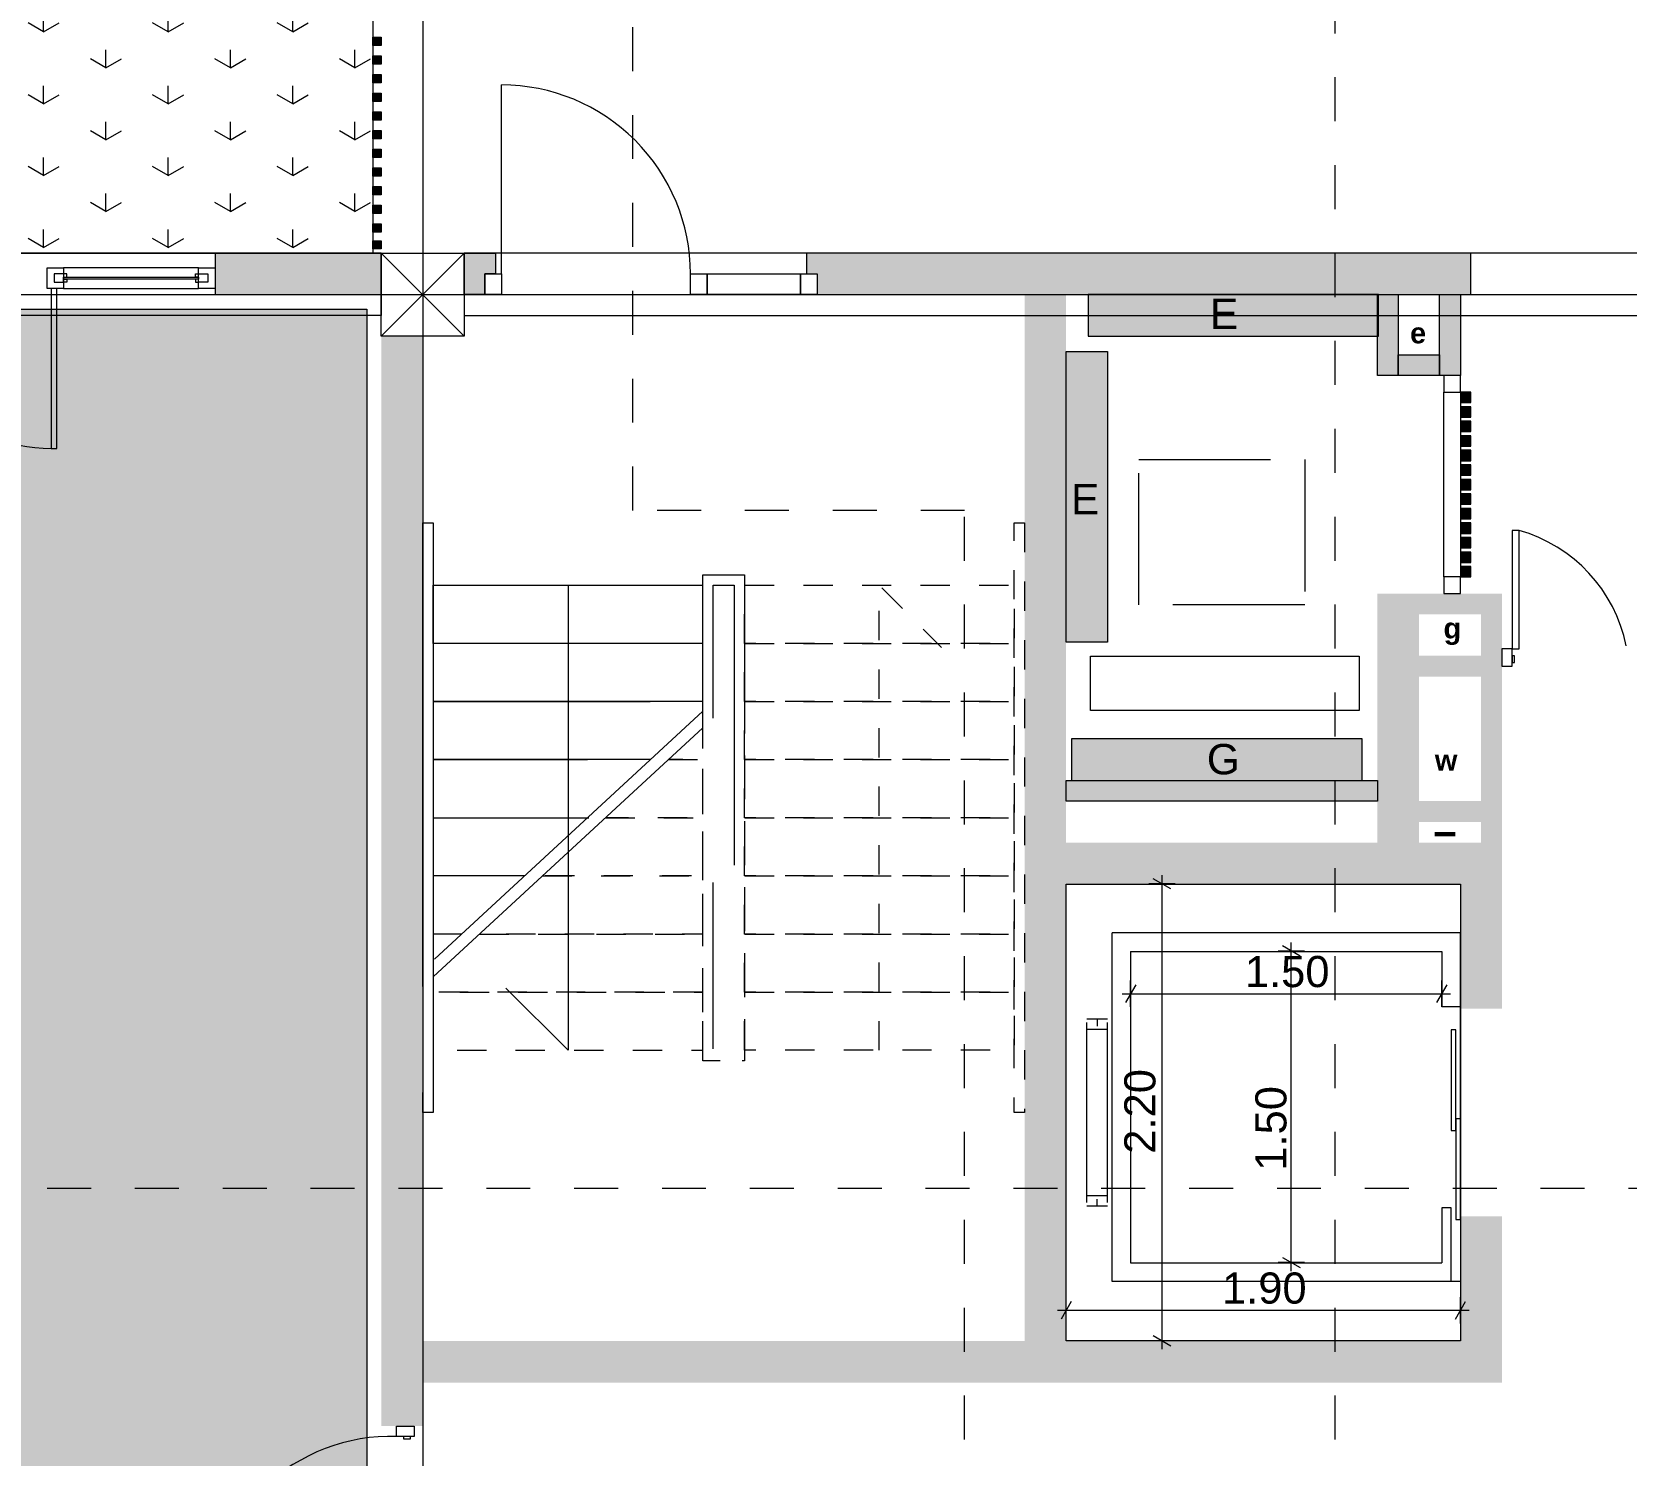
# Model space of a CAD drawing. Header units: millimetres. Extents: x 476244520 to 476657119, y 4620824743 to 4621446928.
# Drawn here: x 476395371 to 476403053, y 4621037549 to 4621044404 of the extents above; entities that cross this region are included whole.
import ezdxf

# ---------------------------------------------------------------- set-up
doc = ezdxf.new("R2010")
doc.units = ezdxf.units.MM
doc.header["$MEASUREMENT"] = 0
for name, pattern in [('AStair_dashed', [1800, 800, -1000]), ('Dashed', [423.333333, 211.666667, -211.666667]), ('Hidden Line', [317.5, 211.666667, -105.833333]), ('Long Dashed', [1058.333302, 634.99999, -423.333311]), ('Small Dashed', [282.222222, 141.111111, -141.111111])]:
    doc.linetypes.add(name, pattern=pattern)
for name, color, linetype, lineweight, true_color in [('0_Pen_No__8_Pen_No__11', 7, 'Continuous', 0, 0x636466), ('gegmebi_Pen_No__7_Pen_No__252', 7, 'Continuous', 0, 0x666666), ('New_2D Drafting - General_Pen_No__250_Pen_No__17', 7, 'Continuous', 0, 0xa68068)]:
    doc.layers.add(name, color=color, linetype=linetype, lineweight=lineweight, true_color=true_color)
for name, color, linetype, lineweight in [('0_Pen_No__8_Pen_No__7', 7, 'Continuous', 0), ('2D Drafting - General_Pen_No__1_Pen_No__7', 7, 'Continuous', 0), ('2D Drafting - General_Pen_No__1_Pen_No__7_Pen_No__7', 7, 'Continuous', 0), ('2D Drafting - General_Pen_No__250_Pen_No__7_Pen_No__154', 154, 'Continuous', 0), ('2D Drafting - General_Pen_No__250_Pen_No__7_Pen_No__250', 7, 'Continuous', 0), ('2D Drafting - General_Pen_No__250_Pen_No__7_Pen_No__7', 7, 'Continuous', 0), ('2D Drafting - General_Pen_No__7_Pen_No__7', 7, 'Continuous', 0), ('2D Drafting - General_Pen_No__7_Pen_No__7_Pen_No__7', 7, 'Continuous', 0), ('a-iataki_Pen_No__1_Pen_No__1', 1, 'Continuous', 0), ('Doors_Pen_No__7_Pen_No__7', 7, 'Continuous', 0), ('Doors_Pen_No__7_Pen_No__7_Pen_No__7', 7, 'Continuous', 0), ('G-Anno-Nplt_Pen_No__151', 151, 'Continuous', 0), ('G-Anno-Nplt_Pen_No__4', 7, 'Continuous', 0), ('G-Anno-Nplt_Pen_No__7', 7, 'Continuous', 0), ('gegmebi_Pen_No__7_Pen_No__7', 7, 'Continuous', 0), ('kar-panjara_Pen_No__7_Pen_No__7_Pen_No__7', 7, 'Continuous', 0), ('New_._Pen_No__1', 1, 'Continuous', 0), ('New_0_Pen_No__250_Pen_No__255', 255, 'Continuous', 0), ('New_0_Pen_No__250_Pen_No__7', 7, 'Continuous', 0), ('New_2D Drafting - General_Pen_No__250_Pen_No__7_Pen_No__112', 112, 'Continuous', 0), ('New_2D Drafting - General_Pen_No__250_Pen_No__7_Pen_No__154', 154, 'Continuous', 0), ('New_2D Drafting - General_Pen_No__250_Pen_No__7_Pen_No__250', 7, 'Continuous', 0), ('New_2D Drafting - General_Pen_No__250_Pen_No__7_Pen_No__4', 7, 'Continuous', 0), ('New_2D Drafting - General_Pen_No__250_Pen_No__7_Pen_No__7', 7, 'Continuous', 0), ('New_2D Drafting - General_Pen_No__30_Pen_No__9_Pen_No__9_Pen_No__250', 7, 'Continuous', 0), ('New_2D Drafting - General_Pen_No__30_Pen_No__9_Pen_No__9_Pen_No__4', 7, 'Continuous', 0), ('New_2D Drafting - General_Pen_No__30_Pen_No__9_Pen_No__9_Pen_No__7', 7, 'Continuous', 0), ('New_R03_Nakveti_Pen_No__250', 7, 'Continuous', 0), ('New_R03_Nakveti_Pen_No__4', 7, 'Continuous', 0), ('New_reg_nak_Pen_No__7', 7, 'Continuous', 0), ('New_shenobebi_Pen_No__1', 1, 'Continuous', 0), ('New_shenobebi_Pen_No__7', 7, 'Continuous', 0), ('New_Structural - Bearing_Pen_No__250', 7, 'Continuous', 0), ('New_Structural - Bearing_Pen_No__4', 7, 'Continuous', 0), ('New_Structural - Bearing_Pen_No__7', 7, 'Continuous', 0), ('zoma_Pen_No__142', 142, 'Continuous', 0), ('zoma_Pen_No__5_Pen_No__5', 5, 'Continuous', 0)]:
    doc.layers.add(name, color=color, linetype=linetype, lineweight=lineweight)
doc.layers.add('zoma', color=7, linetype='Continuous')
doc.styles.add('GENERATED_STYLE_2', font='arial.ttf')
doc.styles.add('GENERATED_STYLE_5', font='arialbd.ttf')
doc.dimstyles.new('GENERATED_STYLE__10', dxfattribs={"dimtxt": 150, "dimasz": 64.421331, "dimexe": 0.18, "dimexo": 3, "dimgap": 0.09, "dimtad": 1, "dimlfac": 0.001, "dimzin": 0, "dimdsep": 46, "dimtxsty": 'GENERATED_STYLE_2', "dimblk": 'ARROWHEAD_2', "dimblk1": 'ARROWHEAD_2', "dimblk2": 'ARROWHEAD_2', "dimcen": 0.09, "dimclrd": 142, "dimclre": 142, "dimclrt": 142, "dimadec": 0, "dimazin": 0, "dimtfac": 1, "dimtdec": 4, "dimtmove": 2, "dimatfit": 3, "dimfxl": 1, "dimtolj": 1, "dimtzin": 0, "dimarcsym": 0})
doc.dimstyles.new('GENERATED_STYLE__11', dxfattribs={"dimtxt": 150, "dimasz": 64.421331, "dimexe": 0.18, "dimexo": 3, "dimgap": 0.09, "dimtad": 1, "dimlfac": 0.001, "dimzin": 0, "dimdsep": 46, "dimtxsty": 'GENERATED_STYLE_2', "dimblk": 'ARROWHEAD_2', "dimblk1": 'ARROWHEAD_2', "dimblk2": 'ARROWHEAD_2', "dimcen": 0.09, "dimclrd": 142, "dimclre": 142, "dimclrt": 142, "dimadec": 0, "dimazin": 0, "dimtfac": 1, "dimtdec": 4, "dimtmove": 0, "dimatfit": 3, "dimfxl": 1, "dimtolj": 1, "dimtzin": 0, "dimarcsym": 0})
doc.dimstyles.new('GENERATED_STYLE__9', dxfattribs={"dimtxt": 150, "dimasz": 64.421331, "dimexe": 0.18, "dimexo": 3, "dimgap": 0.09, "dimtad": 1, "dimtih": 1, "dimtoh": 1, "dimlfac": 0.001, "dimzin": 0, "dimdsep": 46, "dimtxsty": 'GENERATED_STYLE_2', "dimblk": 'ARROWHEAD_2', "dimblk1": 'ARROWHEAD_2', "dimblk2": 'ARROWHEAD_2', "dimcen": 0.09, "dimclrd": 142, "dimclre": 142, "dimclrt": 142, "dimadec": 0, "dimazin": 0, "dimtfac": 1, "dimtdec": 4, "dimtmove": 0, "dimatfit": 3, "dimfxl": 1, "dimtolj": 1, "dimtzin": 0, "dimarcsym": 0})

# ---------------------------------------------------------------- blocks, each defined once
blk = doc.blocks.new('*D389', base_point=(476844527.1, 4621385791))
at = {"layer": 'zoma_Pen_No__142', "color": 142, "linetype": 'Continuous', "lineweight": 0, "transparency": 16777216}
for p, q in [((476400355, 4621038182.6), (476400355, 4621038309.8)), ((476402255, 4621038182.6), (476402255, 4621038309.8)), ((476400313.5, 4621038246.2), (476400355, 4621038246.2)), ((476400379.5, 4621038288.6), (476400330.5, 4621038203.8)), ((476400355, 4621038246.2), (476402255, 4621038246.2)), ((476402230.5, 4621038203.8), (476402279.5, 4621038288.6)), ((476402255, 4621038246.2), (476402296.4, 4621038246.2))]:
    blk.add_line(p, q, dxfattribs=at)
at = {"layer": 'zoma_Pen_No__142', "color": 142, "lineweight": 0, "transparency": 16777216, "insert": (476401105.5, 4621038276.2), "char_height": 150, "attachment_point": 7, "style": 'GENERATED_STYLE_2'}
blk.add_mtext('\\A1;{\\pql;\\fArial CYR|b0|i0|c204|p34;1.90}', dxfattribs=at)
blk = doc.blocks.new('ARROWHEAD_2')
at = {"color": 0, "linetype": 'Continuous', "lineweight": 0}
for p, q in [((0, 0), (-1, 0)), ((-0.38, -0.66), (0.38, 0.66))]:
    blk.add_line(p, q, dxfattribs=at)
blk = doc.blocks.new('*D390', base_point=(476844527.1, 4621385791))
at = {"layer": 'zoma_Pen_No__142', "color": 142, "linetype": 'Continuous', "lineweight": 0, "transparency": 16777216}
for p, q in [((476401481.5, 4621039952), (476401396.8, 4621040000.9)), ((476401439.2, 4621039976.4), (476401439.2, 4621040017.9)), ((476401502.7, 4621039976.4), (476401375.6, 4621039976.4)), ((476401439.2, 4621038476.4), (476401439.2, 4621039976.4)), ((476401502.7, 4621038476.4), (476401375.6, 4621038476.4)), ((476401396.8, 4621038500.9), (476401481.5, 4621038452)), ((476401439.2, 4621038435), (476401439.2, 4621038476.4))]:
    blk.add_line(p, q, dxfattribs=at)
at = {"layer": 'zoma_Pen_No__142', "color": 142, "lineweight": 0, "transparency": 16777216, "insert": (476401418.2, 4621038918.4), "char_height": 150, "attachment_point": 7, "rotation": 90, "style": 'GENERATED_STYLE_2'}
blk.add_mtext('\\A1;{\\pql;\\fArial CYR|b0|i0|c204|p34;1.50}', dxfattribs=at)
blk = doc.blocks.new('*D391', base_point=(476844527.1, 4621385791))
at = {"layer": 'zoma_Pen_No__142', "color": 142, "linetype": 'Continuous', "lineweight": 0, "transparency": 16777216}
for p, q in [((476400665.3, 4621039707.1), (476400665.3, 4621039834.3)), ((476402165.3, 4621039707.1), (476402165.3, 4621039834.3)), ((476400623.9, 4621039770.7), (476400665.3, 4621039770.7)), ((476400689.8, 4621039813.1), (476400640.8, 4621039728.3)), ((476400665.3, 4621039770.7), (476402165.3, 4621039770.7)), ((476402140.8, 4621039728.3), (476402189.8, 4621039813.1)), ((476402165.3, 4621039770.7), (476402206.8, 4621039770.7))]:
    blk.add_line(p, q, dxfattribs=at)
at = {"layer": 'zoma_Pen_No__142', "color": 142, "lineweight": 0, "transparency": 16777216, "insert": (476401215.8, 4621039800.7), "char_height": 150, "attachment_point": 7, "style": 'GENERATED_STYLE_2'}
blk.add_mtext('\\A1;{\\pql;\\fArial CYR|b0|i0|c204|p34;1.50}', dxfattribs=at)
blk = doc.blocks.new('*D392', base_point=(476844527.1, 4621385791))
at = {"layer": 'zoma_Pen_No__142', "color": 142, "linetype": 'Continuous', "lineweight": 0, "transparency": 16777216}
for p, q in [((476400880.5, 4621040299.8), (476400753.4, 4621040299.8)), ((476400859.3, 4621040275.4), (476400774.6, 4621040324.3)), ((476400816.9, 4621040299.8), (476400816.9, 4621040341.3)), ((476400816.9, 4621038099.8), (476400816.9, 4621040299.8)), ((476400880.5, 4621038099.8), (476400753.4, 4621038099.8)), ((476400774.6, 4621038124.3), (476400859.3, 4621038075.4)), ((476400816.9, 4621038058.4), (476400816.9, 4621038099.8))]:
    blk.add_line(p, q, dxfattribs=at)
at = {"layer": 'zoma_Pen_No__142', "color": 142, "lineweight": 0, "transparency": 16777216, "insert": (476400786.9, 4621039000.3), "char_height": 150, "attachment_point": 7, "rotation": 90, "style": 'GENERATED_STYLE_2'}
blk.add_mtext('\\A1;{\\pql;\\fArial CYR|b0|i0|c204|p34;2.20}', dxfattribs=at)

msp = doc.modelspace()

# ---------------------------------------------------------------- hatches: boundary and pattern name
at = {"layer": '0_Pen_No__8_Pen_No__11', "linetype": 'Continuous', "lineweight": 0, "true_color": 0x636466}
for points in [[(476400460.105, 4621043138.428), (476400460.106, 4621042938.428), (476401860.06, 4621042938.437), (476401860.059, 4621043138.437)], [(476400354.215, 4621042863.673), (476400554.215, 4621042863.671), (476400554.206, 4621041463.717), (476400354.206, 4621041463.719)], [(476400380.388, 4621040998.477), (476400380.388, 4621040798.477), (476401780.341, 4621040798.477), (476401780.341, 4621040998.477)]]:
    msp.add_hatch(color=251, dxfattribs=at).paths.add_polyline_path(points)
at = {"layer": '2D Drafting - General_Pen_No__250_Pen_No__7_Pen_No__154', "linetype": 'Continuous', "lineweight": 0}
for points in [[(476397454.207, 4621043338.242), (476397604.041, 4621043338.242), (476397604.041, 4621043238.243), (476397554.043, 4621043238.243), (476397554.043, 4621043138.242), (476397454.207, 4621043138.242)], [(476399104.201, 4621043238.289), (476399154.044, 4621043238.289), (476399154.044, 4621043138.242), (476402304.475, 4621043138.242), (476402304.475, 4621043338.242), (476399104.201, 4621043338.242)]]:
    msp.add_hatch(color=154, dxfattribs=at).paths.add_polyline_path(points)
at = {"layer": '2D Drafting - General_Pen_No__250_Pen_No__7_Pen_No__7', "linetype": 'Continuous', "lineweight": 0}
for points in [[(476396253.9, 4621043138.242), (476397054.207, 4621043138.242), (476397054.207, 4621043338.242), (476396253.9, 4621043338.242)], [(476400354.207, 4621043138.242), (476400354.207, 4621040498.209), (476400154.207, 4621040498.209), (476400154.207, 4621043138.242)], [(476401954.206, 4621043138.423), (476401954.206, 4621042748.466), (476401854.206, 4621042748.466), (476401854.206, 4621043138.423)], [(476397054.207, 4621042938.242), (476397254.207, 4621042938.242), (476397254.207, 4621037688.242), (476397054.207, 4621037688.242)], [(476401854.207, 4621041698.477), (476402054.207, 4621041698.477), (476402054.207, 4621040498.477), (476401854.207, 4621040498.477)]]:
    msp.add_hatch(color=7, dxfattribs=at).paths.add_polyline_path(points)
at = {"layer": 'G-Anno-Nplt_Pen_No__151', "linetype": 'Continuous', "lineweight": 0, "true_color": 0x1f2f3f}
h = msp.add_hatch(color=169, dxfattribs=at)
h.paths.add_polyline_path([(476390354.207, 4621032098.054), (476390424.207, 4621032098.054), (476390754.207, 4621032098.054), (476390754.207, 4621032638.242), (476390554.207, 4621032638.242), (476390554.207, 4621033008.242), (476390424.207, 4621033008.242), (476390424.207, 4621035032.55), (476390424.207, 4621035968.242), (476390624.207, 4621035968.242), (476390624.207, 4621036268.242), (476390824.207, 4621036268.242), (476390824.207, 4621036948.43), (476390424.207, 4621036948.43), (476390424.207, 4621042868.242), (476390624.207, 4621042868.242), (476390624.207, 4621043068.242), (476396984.207, 4621043068.242), (476396984.207, 4621036208.242), (476396684.207, 4621036208.242), (476396684.207, 4621035647.223), (476397164.207, 4621035647.223), (476397164.207, 4621035968.242), (476397164.207, 4621036038.242), (476397354.474, 4621036038.242), (476397354.474, 4621035968.242), (476397354.474, 4621035741.499), (476398044.395, 4621035741.499), (476398044.395, 4621036138.242), (476401254.207, 4621036138.242), (476401254.207, 4621032640.081), (476401184.207, 4621032640.081), (476401184.207, 4621026108.242), (476401184.207, 4621025908.3), (476397524.207, 4621025908.3), (476397524.207, 4621026108.242), (476397324.207, 4621026108.242), (476397324.207, 4621027508.238), (476390424.207, 4621027508.238), (476390424.207, 4621031109.89), (476390354.207, 4621031109.89)])
h.paths.add_polyline_path([(476397054.207, 4621032938.242), (476397054.207, 4621032538.242), (476397454.207, 4621032538.242), (476397454.207, 4621032938.242)], flags=0)
at = {"layer": 'G-Anno-Nplt_Pen_No__7', "linetype": 'Continuous', "lineweight": 0}
msp.add_hatch(color=7, dxfattribs=at).paths.add_polyline_path([(476400154.207, 4621037898.242), (476397254.207, 4621037898.242), (476397254.207, 4621038098.242), (476400154.207, 4621038098.242)])
at = {"layer": 'New_0_Pen_No__250_Pen_No__255', "linetype": 'Continuous', "lineweight": 0}
for points in [[(476397013.911, 4621044378.537), (476397054.207, 4621044378.537), (476397054.207, 4621044338.884), (476397013.911, 4621044338.884)], [(476397013.911, 4621044288.537), (476397054.207, 4621044288.537), (476397054.207, 4621044248.884), (476397013.911, 4621044248.884)], [(476397013.911, 4621044198.537), (476397054.207, 4621044198.537), (476397054.207, 4621044158.884), (476397013.911, 4621044158.884)], [(476397013.911, 4621044108.537), (476397054.207, 4621044108.537), (476397054.207, 4621044068.884), (476397013.911, 4621044068.884)], [(476397013.911, 4621044018.537), (476397054.207, 4621044018.537), (476397054.207, 4621043978.884), (476397013.911, 4621043978.884)], [(476397013.911, 4621043928.537), (476397054.207, 4621043928.537), (476397054.207, 4621043888.884), (476397013.911, 4621043888.884)], [(476397013.911, 4621043838.537), (476397054.207, 4621043838.537), (476397054.207, 4621043798.884), (476397013.911, 4621043798.884)], [(476397013.911, 4621043748.537), (476397054.207, 4621043748.537), (476397054.207, 4621043708.884), (476397013.911, 4621043708.884)], [(476397013.911, 4621043658.537), (476397054.207, 4621043658.537), (476397054.207, 4621043618.884), (476397013.911, 4621043618.884)], [(476397013.911, 4621043568.537), (476397054.207, 4621043568.537), (476397054.207, 4621043528.884), (476397013.911, 4621043528.884)], [(476397013.911, 4621043478.537), (476397054.207, 4621043478.537), (476397054.207, 4621043438.884), (476397013.911, 4621043438.884)], [(476397013.911, 4621043397.894), (476397054.207, 4621043397.894), (476397054.207, 4621043358.241), (476397013.911, 4621043358.241)]]:
    msp.add_hatch(color=255, dxfattribs=at).paths.add_polyline_path(points)
at = {"layer": 'New_2D Drafting - General_Pen_No__250_Pen_No__17', "linetype": 'Continuous', "lineweight": 0, "true_color": 0xa68068}
for points in [[(476402254.207, 4621042618.477), (476402254.207, 4621042668.477), (476402304.207, 4621042668.477), (476402304.207, 4621042618.477)], [(476402254.207, 4621042548.477), (476402254.207, 4621042598.477), (476402304.207, 4621042598.477), (476402304.207, 4621042548.477)], [(476402254.207, 4621042478.477), (476402254.207, 4621042528.477), (476402304.207, 4621042528.477), (476402304.207, 4621042478.477)], [(476402254.207, 4621042408.477), (476402254.207, 4621042458.477), (476402304.207, 4621042458.477), (476402304.207, 4621042408.477)], [(476402254.207, 4621042338.477), (476402254.207, 4621042388.477), (476402304.207, 4621042388.477), (476402304.207, 4621042338.477)], [(476402304.207, 4621042318.477), (476402304.207, 4621042268.477), (476402254.207, 4621042268.477), (476402254.207, 4621042318.477)], [(476402254.207, 4621042198.477), (476402254.207, 4621042248.477), (476402304.207, 4621042248.477), (476402304.207, 4621042198.477)], [(476402254.207, 4621042128.477), (476402254.207, 4621042178.477), (476402304.207, 4621042178.477), (476402304.207, 4621042128.477)], [(476402254.207, 4621042058.477), (476402254.207, 4621042108.477), (476402304.207, 4621042108.477), (476402304.207, 4621042058.477)], [(476402254.207, 4621041988.477), (476402254.207, 4621042038.477), (476402304.207, 4621042038.477), (476402304.207, 4621041988.477)], [(476402254.207, 4621041918.477), (476402254.207, 4621041968.477), (476402304.207, 4621041968.477), (476402304.207, 4621041918.477)], [(476402254.207, 4621041848.477), (476402254.207, 4621041898.477), (476402304.207, 4621041898.477), (476402304.207, 4621041848.477)], [(476402304.207, 4621041828.477), (476402304.207, 4621041778.477), (476402254.207, 4621041778.477), (476402254.207, 4621041828.477)]]:
    msp.add_hatch(color=45, dxfattribs=at).paths.add_polyline_path(points)
at = {"layer": 'New_2D Drafting - General_Pen_No__250_Pen_No__7_Pen_No__112', "linetype": 'Continuous', "lineweight": 0}
h = msp.add_hatch(dxfattribs=at)
h.set_pattern_fill('GRASS', color=112, style=0, pattern_type=2)
h.set_pattern_definition([(90, (476844527.15, 4621385791.04), (-600, 0), [86.60254, -259.80762]), (90, (476844827.15, 4621385964.25), (-600, 0), [86.60254, -259.80762]), (30, (476844527.15, 4621385791.04), (-300, 519.61524), [86.60254, -259.80762]), (30, (476844527.15, 4621386137.45), (-300, 519.61524), [86.60254, -259.80762]), (150, (476844527.15, 4621385791.04), (300, 519.61524), [86.60254, -259.80762]), (150, (476844527.15, 4621386137.45), (300, 519.61524), [86.60254, -259.80762])])
h.paths.add_polyline_path([(476397013.911, 4621043338.242), (476390254.207, 4621043338.242), (476390254.207, 4621045938.242), (476397013.911, 4621045938.242)])
at = {"layer": 'New_2D Drafting - General_Pen_No__250_Pen_No__7_Pen_No__154', "linetype": 'Continuous', "lineweight": 0}
for points in [[(476400154.997, 4621040498.252), (476400354.997, 4621040498.252), (476402454.997, 4621040498.252), (476402454.997, 4621039698.252), (476402254.997, 4621039698.252), (476402254.997, 4621040298.252), (476400354.997, 4621040298.252), (476400154.997, 4621040298.252)], [(476400154.997, 4621040298.252), (476400354.997, 4621040298.252), (476400354.997, 4621038098.252), (476402254.997, 4621038098.252), (476402254.997, 4621038698.252), (476402454.997, 4621038698.252), (476402454.997, 4621037898.252), (476400154.997, 4621037898.252), (476400154.997, 4621038098.252)]]:
    msp.add_hatch(color=154, dxfattribs=at).paths.add_polyline_path(points)
at = {"layer": 'New_2D Drafting - General_Pen_No__250_Pen_No__7_Pen_No__7', "linetype": 'Continuous', "lineweight": 0}
for points in [[(476402154.207, 4621043138.466), (476402254.207, 4621043138.466), (476402254.207, 4621042748.466), (476402154.207, 4621042748.466)], [(476400354.207, 4621040698.711), (476400354.207, 4621040798.711), (476401854.207, 4621040798.711), (476401854.207, 4621040698.711)]]:
    msp.add_hatch(color=7, dxfattribs=at).paths.add_polyline_path(points)
at = {"layer": 'New_2D Drafting - General_Pen_No__30_Pen_No__9_Pen_No__9_Pen_No__4', "linetype": 'Continuous', "lineweight": 0}
for points in [[(476401954.206, 4621042848.466), (476402154.207, 4621042848.466), (476402154.207, 4621042748.466), (476401954.206, 4621042748.466)], [(476402354.207, 4621041398.474), (476402354.207, 4621041598.477), (476402054.207, 4621041598.477), (476402054.207, 4621041698.477), (476402454.207, 4621041698.477), (476402454.207, 4621041398.474)]]:
    msp.add_hatch(color=7, dxfattribs=at).paths.add_polyline_path(points)
at = {"layer": 'New_2D Drafting - General_Pen_No__30_Pen_No__9_Pen_No__9_Pen_No__7', "linetype": 'Continuous', "lineweight": 0}
for points in [[(476402054.207, 4621041398.474), (476402354.207, 4621041398.474), (476402354.207, 4621041298.474), (476402054.207, 4621041298.474)], [(476402454.207, 4621041398.474), (476402454.207, 4621040498.477), (476402354.207, 4621040498.477), (476402354.207, 4621041398.474)], [(476402054.207, 4621040698.477), (476402354.207, 4621040698.477), (476402354.207, 4621040598.477), (476402054.207, 4621040598.477)]]:
    msp.add_hatch(color=7, dxfattribs=at).paths.add_polyline_path(points)

# ---------------------------------------------------------------- linework, layer by layer
at = {"layer": '0_Pen_No__8_Pen_No__7', "color": 7, "linetype": 'Continuous', "lineweight": 0, "flags": 128}
for points in [[(476400460.105, 4621043138.428), (476400460.106, 4621042938.428), (476401860.06, 4621042938.437), (476401860.059, 4621043138.437)], [(476400354.215, 4621042863.673), (476400554.215, 4621042863.671), (476400554.206, 4621041463.717), (476400354.206, 4621041463.719)], [(476400380.388, 4621040998.477), (476400380.388, 4621040798.477), (476401780.341, 4621040798.477), (476401780.341, 4621040998.477)]]:
    msp.add_lwpolyline(points, close=True, dxfattribs=at)
at = {"layer": '2D Drafting - General_Pen_No__1_Pen_No__7', "color": 7, "linetype": 'Continuous', "lineweight": 0}
for p, q in [((476397054.207, 4621042938.242), (476397454.207, 4621043338.242)), ((476397454.207, 4621042938.242), (476397054.207, 4621043338.242))]:
    msp.add_line(p, q, dxfattribs=at)
at = {"layer": '2D Drafting - General_Pen_No__1_Pen_No__7', "color": 7, "linetype": 'Continuous', "lineweight": 0, "flags": 128}
for points in [[(476397054.207, 4621043038.242), (476390554.207, 4621043038.242), (476390554.207, 4621043338.242), (476397054.207, 4621043338.242)], [(476397454.207, 4621042938.242), (476397054.207, 4621042938.242), (476397054.207, 4621043338.242), (476397454.207, 4621043338.242)], [(476397454.207, 4621043038.242), (476403954.207, 4621043038.242), (476403954.207, 4621043338.242), (476397454.207, 4621043338.242)]]:
    msp.add_lwpolyline(points, close=True, dxfattribs=at)
msp.add_lwpolyline([(476397744.207, 4621040338.404), (476397304.207, 4621040338.404)], dxfattribs=at)
at = {"layer": '2D Drafting - General_Pen_No__1_Pen_No__7_Pen_No__7', "color": 7, "linetype": 'Continuous', "lineweight": 0}
msp.add_arc((476397103.176, 4621036745.964), 893.239, 88.396194, 178.396194, dxfattribs=at)
at = {"layer": '2D Drafting - General_Pen_No__250_Pen_No__7_Pen_No__250', "color": 7, "linetype": 'Continuous', "lineweight": 0, "flags": 128}
for points in [[(476396253.9, 4621043138.242), (476397054.207, 4621043138.242), (476397054.207, 4621043338.242), (476396253.9, 4621043338.242)], [(476401954.206, 4621043138.423), (476401954.206, 4621042748.466), (476401854.206, 4621042748.466), (476401854.206, 4621043138.423)]]:
    msp.add_lwpolyline(points, close=True, dxfattribs=at)
at = {"layer": '2D Drafting - General_Pen_No__250_Pen_No__7_Pen_No__7', "color": 7, "linetype": 'Continuous', "lineweight": 0, "flags": 128}
for points in [[(476397454.207, 4621043338.242), (476397604.041, 4621043338.242), (476397604.041, 4621043238.243), (476397554.043, 4621043238.243), (476397554.043, 4621043138.242), (476397454.207, 4621043138.242)], [(476399104.201, 4621043238.289), (476399154.044, 4621043238.289), (476399154.044, 4621043138.242), (476402304.475, 4621043138.242), (476402304.475, 4621043338.242), (476399104.201, 4621043338.242)]]:
    msp.add_lwpolyline(points, close=True, dxfattribs=at)
at = {"layer": '2D Drafting - General_Pen_No__7_Pen_No__7', "color": 7, "linetype": 'Continuous', "lineweight": 0, "flags": 128}
for points in [[(476397310.248, 4621039937.826), (476398604.207, 4621041132.25)], [(476397304.207, 4621039852.062), (476398604.207, 4621041052.062)]]:
    msp.add_lwpolyline(points, dxfattribs=at)
at = {"layer": '2D Drafting - General_Pen_No__7_Pen_No__7_Pen_No__7', "color": 7, "linetype": 'Continuous', "lineweight": 0, "flags": 128}
msp.add_lwpolyline([(476396173.9, 4621043268.012), (476395523.9, 4621043267.984), (476395523.905, 4621043168.045), (476396173.905, 4621043168.073)], close=True, dxfattribs=at)
at = {"layer": '2D Drafting - General_Pen_No__7_Pen_No__7_Pen_No__7', "color": 7, "linetype": 'Continuous', "lineweight": 0}
msp.add_arc((476395464.216, 4621043168.032), 770.311, 180.005711, 270.0025313, dxfattribs=at)
at = {"layer": 'Doors_Pen_No__7_Pen_No__7', "color": 7, "linetype": 'Continuous', "lineweight": 0, "flags": 128}
for points in [[(476402504.205, 4621041432.535), (476402537.538, 4621041432.483), (476402537.538, 4621042002.412), (476402504.205, 4621042002.464)], [(476402454.205, 4621041347.869), (476402504.205, 4621041347.869), (476402504.205, 4621041432.535), (476402454.205, 4621041432.535)], [(476402504.205, 4621041365.869), (476402515.705, 4621041365.869), (476402515.705, 4621041399.202), (476402504.205, 4621041399.202)]]:
    msp.add_lwpolyline(points, close=True, dxfattribs=at)
at = {"layer": 'Doors_Pen_No__7_Pen_No__7', "color": 7, "linetype": 'Continuous', "lineweight": 0}
msp.add_arc((476402341.206, 4621041303.575), 725.892, 11.3903923, 74.3077433, dxfattribs=at)
at = {"layer": 'Doors_Pen_No__7_Pen_No__7_Pen_No__7', "color": 7, "linetype": 'Continuous', "lineweight": 0, "flags": 128}
for points in [[(476395490.883, 4621043168.033), (476395464.216, 4621043168.032), (476395464.25, 4621042397.72), (476395490.917, 4621042397.722)], [(476397212.843, 4621037688.242), (476397212.843, 4621037638.853), (476397128.176, 4621037638.853), (476397128.176, 4621037688.242)], [(476397194.843, 4621037627.742), (476397194.843, 4621037638.853), (476397161.509, 4621037638.853), (476397161.509, 4621037627.742)]]:
    msp.add_lwpolyline(points, close=True, dxfattribs=at)
at = {"layer": 'G-Anno-Nplt_Pen_No__4', "color": 7, "linetype": 'Continuous', "lineweight": 0, "flags": 128}
msp.add_lwpolyline([(476390424.207, 4621036948.43), (476390424.207, 4621042868.242), (476390624.207, 4621042868.242), (476390624.207, 4621043068.242), (476396984.207, 4621043068.242), (476396984.207, 4621036208.242)], dxfattribs=at)
at = {"layer": 'gegmebi_Pen_No__7_Pen_No__252', "color": 251, "linetype": 'Small Dashed', "lineweight": 0, "true_color": 0x666666, "flags": 128}
for points in [[(476400154.207, 4621042038.404), (476400154.207, 4621039198.404), (476400104.207, 4621039198.404), (476400104.207, 4621042038.404)], [(476398804.207, 4621041458.404), (476398804.207, 4621041738.404), (476400104.207, 4621041738.404), (476400104.207, 4621041458.404)], [(476398804.207, 4621041178.404), (476398804.207, 4621041458.404), (476400104.207, 4621041458.404), (476400104.207, 4621041178.404)], [(476398804.207, 4621040898.404), (476398804.207, 4621041178.404), (476400104.207, 4621041178.404), (476400104.207, 4621040898.404)], [(476398804.207, 4621040618.404), (476398804.207, 4621040898.404), (476400104.207, 4621040898.404), (476400104.207, 4621040618.404)], [(476398804.207, 4621040338.404), (476398804.207, 4621040618.404), (476400104.207, 4621040618.404), (476400104.207, 4621040338.404)], [(476398804.207, 4621040058.404), (476398804.207, 4621040338.404), (476400104.207, 4621040338.404), (476400104.207, 4621040058.404)], [(476398804.207, 4621039778.404), (476398804.207, 4621040058.404), (476400104.207, 4621040058.404), (476400104.207, 4621039778.404)], [(476398604.207, 4621039498.404), (476398604.207, 4621039778.404), (476397304.207, 4621039778.404), (476397304.207, 4621039498.404)], [(476398804.207, 4621039498.404), (476398804.207, 4621039778.404), (476400104.207, 4621039778.404), (476400104.207, 4621039498.404)]]:
    msp.add_lwpolyline(points, close=True, dxfattribs=at)
for points in [[(476399454.207, 4621039498.404), (476399454.207, 4621041738.404), (476399754.207, 4621041438.404)], [(476398437.744, 4621040898.404), (476398604.207, 4621040898.404), (476398604.207, 4621041052.062)], [(476398134.411, 4621040618.404), (476398604.207, 4621040618.404), (476398604.207, 4621040898.404), (476398437.744, 4621040898.404)], [(476397831.077, 4621040338.404), (476398604.207, 4621040338.404), (476398604.207, 4621040618.404), (476398134.411, 4621040618.404)], [(476397527.744, 4621040058.404), (476398604.207, 4621040058.404), (476398604.207, 4621040338.404), (476397831.077, 4621040338.404)], [(476397304.207, 4621039932.25), (476397304.207, 4621039778.404), (476398604.207, 4621039778.404), (476398604.207, 4621040058.404), (476397527.744, 4621040058.404)]]:
    msp.add_lwpolyline(points, dxfattribs=at)
at = {"layer": 'gegmebi_Pen_No__7_Pen_No__252', "color": 251, "linetype": 'Hidden Line', "lineweight": 0, "true_color": 0x666666, "flags": 128}
msp.add_lwpolyline([(476398804.207, 4621041236.678), (476398804.207, 4621039448.404), (476398604.207, 4621039448.404), (476398604.207, 4621041052.062)], dxfattribs=at)
at = {"layer": 'gegmebi_Pen_No__7_Pen_No__252', "color": 251, "linetype": 'AStair_dashed', "lineweight": 0, "true_color": 0x666666, "flags": 128}
for points in [[(476398754.207, 4621041190.524), (476398754.207, 4621039498.404), (476398654.207, 4621039498.404), (476398654.207, 4621041098.216)], [(476397304.207, 4621039852.062), (476397304.207, 4621039198.404), (476397254.207, 4621039198.404), (476397254.207, 4621039805.908)]]:
    msp.add_lwpolyline(points, dxfattribs=at)
at = {"layer": 'gegmebi_Pen_No__7_Pen_No__7', "color": 7, "linetype": 'Continuous', "lineweight": 0, "flags": 128}
for points in [[(476397254.207, 4621039805.908), (476397254.207, 4621042038.404), (476397304.207, 4621042038.404), (476397304.207, 4621040224.37), (476397304.207, 4621039852.062)], [(476398604.207, 4621041052.062), (476398604.207, 4621041788.404), (476398804.207, 4621041788.404), (476398804.207, 4621041236.678)], [(476398604.207, 4621041458.404), (476397304.207, 4621041458.404), (476397304.207, 4621041738.404), (476398604.207, 4621041738.404)], [(476397954.207, 4621041738.404), (476397954.207, 4621039498.404), (476397654.207, 4621039798.404)], [(476398654.207, 4621041098.216), (476398654.207, 4621041738.404), (476398754.207, 4621041738.404), (476398754.207, 4621041190.524)], [(476398604.207, 4621041412.25), (476398604.207, 4621041458.404), (476397304.207, 4621041458.404), (476397304.207, 4621041178.404), (476398350.874, 4621041178.404)], [(476398604.207, 4621041178.404), (476397304.207, 4621041178.404), (476397304.207, 4621040898.404), (476398047.541, 4621040898.404)], [(476398350.874, 4621040898.404), (476397304.207, 4621040898.404), (476397304.207, 4621040618.404), (476398054.207, 4621040618.404)], [(476397440.874, 4621040058.404), (476397304.207, 4621040058.404), (476397304.207, 4621039932.25)]]:
    msp.add_lwpolyline(points, dxfattribs=at)
at = {"layer": 'kar-panjara_Pen_No__7_Pen_No__7_Pen_No__7', "color": 7, "linetype": 'Continuous', "lineweight": 0, "flags": 128}
for points in [[(476395443.9, 4621043268.041), (476395523.9, 4621043268.045), (476395523.905, 4621043168.045), (476395443.905, 4621043168.041)], [(476395478.904, 4621043198.043), (476395523.904, 4621043198.045), (476395523.903, 4621043213.045), (476395523.902, 4621043223.045), (476395538.902, 4621043223.045), (476395538.902, 4621043238.045), (476395478.902, 4621043238.043)], [(476396173.903, 4621043213.073), (476395523.903, 4621043213.045), (476395523.902, 4621043223.045), (476396173.902, 4621043223.073)], [(476395538.904, 4621043198.045), (476395523.904, 4621043198.045), (476395523.903, 4621043213.045), (476395538.903, 4621043213.045)], [(476396218.904, 4621043198.075), (476396173.904, 4621043198.073), (476396173.903, 4621043213.073), (476396173.902, 4621043223.073), (476396158.902, 4621043223.073), (476396158.902, 4621043238.073), (476396218.902, 4621043238.075)], [(476396158.904, 4621043198.073), (476396173.904, 4621043198.073), (476396173.903, 4621043213.073), (476396158.903, 4621043213.073)], [(476396173.9, 4621043268.012), (476396253.9, 4621043268.016), (476396253.905, 4621043168.016), (476396173.905, 4621043168.012)]]:
    msp.add_lwpolyline(points, close=True, dxfattribs=at)
at = {"layer": 'New_0_Pen_No__250_Pen_No__7', "color": 7, "linetype": 'Continuous', "lineweight": 0, "flags": 128}
for points in [[(476397013.911, 4621044378.537), (476397054.207, 4621044378.537), (476397054.207, 4621044338.884), (476397013.911, 4621044338.884)], [(476397013.911, 4621044288.537), (476397054.207, 4621044288.537), (476397054.207, 4621044248.884), (476397013.911, 4621044248.884)], [(476397013.911, 4621044198.537), (476397054.207, 4621044198.537), (476397054.207, 4621044158.884), (476397013.911, 4621044158.884)], [(476397013.911, 4621044108.537), (476397054.207, 4621044108.537), (476397054.207, 4621044068.884), (476397013.911, 4621044068.884)], [(476397013.911, 4621044018.537), (476397054.207, 4621044018.537), (476397054.207, 4621043978.884), (476397013.911, 4621043978.884)], [(476397013.911, 4621043928.537), (476397054.207, 4621043928.537), (476397054.207, 4621043888.884), (476397013.911, 4621043888.884)], [(476397013.911, 4621043838.537), (476397054.207, 4621043838.537), (476397054.207, 4621043798.884), (476397013.911, 4621043798.884)], [(476397013.911, 4621043748.537), (476397054.207, 4621043748.537), (476397054.207, 4621043708.884), (476397013.911, 4621043708.884)], [(476397013.911, 4621043658.537), (476397054.207, 4621043658.537), (476397054.207, 4621043618.884), (476397013.911, 4621043618.884)], [(476397013.911, 4621043568.537), (476397054.207, 4621043568.537), (476397054.207, 4621043528.884), (476397013.911, 4621043528.884)], [(476397013.911, 4621043478.537), (476397054.207, 4621043478.537), (476397054.207, 4621043438.884), (476397013.911, 4621043438.884)], [(476397013.911, 4621043397.894), (476397054.207, 4621043397.894), (476397054.207, 4621043358.241), (476397013.911, 4621043358.241)]]:
    msp.add_lwpolyline(points, close=True, dxfattribs=at)
at = {"layer": 'New_2D Drafting - General_Pen_No__250_Pen_No__7_Pen_No__250', "color": 7, "linetype": 'Continuous', "lineweight": 0, "flags": 128}
for points in [[(476402154.207, 4621043138.466), (476402254.207, 4621043138.466), (476402254.207, 4621042748.466), (476402154.207, 4621042748.466)], [(476400354.207, 4621040698.711), (476400354.207, 4621040798.711), (476401854.207, 4621040798.711), (476401854.207, 4621040698.711)]]:
    msp.add_lwpolyline(points, close=True, dxfattribs=at)
at = {"layer": 'New_2D Drafting - General_Pen_No__250_Pen_No__7_Pen_No__4', "color": 7, "linetype": 'Continuous', "lineweight": 0, "flags": 128}
msp.add_lwpolyline([(476397013.911, 4621043338.242), (476390254.207, 4621043338.242), (476390254.207, 4621045938.242), (476397013.911, 4621045938.242)], close=True, dxfattribs=at)
at = {"layer": 'New_2D Drafting - General_Pen_No__30_Pen_No__9_Pen_No__9_Pen_No__250', "color": 7, "linetype": 'Continuous', "lineweight": 0, "flags": 128}
msp.add_lwpolyline([(476401954.206, 4621042848.466), (476402154.207, 4621042848.466), (476402154.207, 4621042748.466), (476401954.206, 4621042748.466)], close=True, dxfattribs=at)
at = {"layer": 'New_R03_Nakveti_Pen_No__250', "color": 7, "linetype": 'Continuous', "lineweight": 0}
for p, q in [((476400553.436, 4621039648.252), (476400453.436, 4621039648.252)), ((476400453.436, 4621038764.919), (476400453.436, 4621039631.585)), ((476400553.436, 4621039598.252), (476400453.436, 4621039598.252)), ((476400503.436, 4621039648.252), (476400503.436, 4621039614.919)), ((476400553.436, 4621038764.919), (476400553.436, 4621039631.585)), ((476400553.436, 4621038798.252), (476400453.436, 4621038798.252)), ((476400503.436, 4621038748.252), (476400503.436, 4621038781.585)), ((476400553.436, 4621038748.252), (476400453.436, 4621038748.252))]:
    msp.add_line(p, q, dxfattribs=at)
at = {"layer": 'New_R03_Nakveti_Pen_No__4', "color": 7, "linetype": 'Continuous', "lineweight": 0}
for p, q in [((476400575.624, 4621038385.182), (476400575.624, 4621040064.554)), ((476402254.997, 4621040064.554), (476400575.624, 4621040064.554)), ((476402254.997, 4621039709.92), (476402254.997, 4621040064.554)), ((476400665.311, 4621039974.868), (476400665.311, 4621038474.868)), ((476400665.311, 4621039974.868), (476402165.311, 4621039974.868)), ((476402165.311, 4621039974.868), (476402165.311, 4621039709.92)), ((476402165.311, 4621039709.92), (476402254.997, 4621039709.92)), ((476402254.997, 4621038739.815), (476402254.997, 4621039709.92)), ((476402210.154, 4621038739.815), (476402165.311, 4621038739.815)), ((476402165.311, 4621038739.815), (476402165.311, 4621038474.868)), ((476402210.154, 4621038385.182), (476402210.154, 4621038739.815)), ((476402254.997, 4621038739.815), (476402254.997, 4621038385.182)), ((476400665.311, 4621038474.868), (476402165.311, 4621038474.868)), ((476402254.997, 4621038385.182), (476400575.624, 4621038385.182))]:
    msp.add_line(p, q, dxfattribs=at)
for points in [[(476402232.575, 4621039112.76), (476402232.575, 4621039597.812), (476402210.154, 4621039597.812), (476402210.154, 4621039112.76)], [(476402254.997, 4621038683.761), (476402254.997, 4621039168.814), (476402232.575, 4621039168.814), (476402232.575, 4621038683.761)]]:
    msp.add_lwpolyline(points, close=True, dxfattribs=at)
at = {"layer": 'New_reg_nak_Pen_No__7', "color": 7, "linetype": 'Continuous', "lineweight": 0, "flags": 128}
msp.add_lwpolyline([(476401954.311, 4621043338.159), (476401954.311, 4621043338.127)], dxfattribs=at)
at = {"layer": 'New_shenobebi_Pen_No__1', "color": 1, "linetype": 'Dashed', "lineweight": 0}
for points in [[(476399865.328, 4621022806.612), (476399865.328, 4621042098.268), (476398266.855, 4621042098.268), (476398266.855, 4621047635.478)], [(476401650.445, 4621022806.612), (476401650.445, 4621047635.478)], [(476385707.408, 4621038833.944), (476436780.621, 4621038833.944)]]:
    msp.add_lwpolyline(points, dxfattribs=at)
at = {"layer": 'New_shenobebi_Pen_No__7', "color": 7, "linetype": 'Continuous', "lineweight": 0}
msp.add_lwpolyline([(476400354.997, 4621038098.252), (476400354.997, 4621040298.252), (476402254.997, 4621040298.252), (476402254.997, 4621038098.252)], close=True, dxfattribs=at)
at = {"layer": 'New_Structural - Bearing_Pen_No__250', "color": 7, "linetype": 'Continuous', "lineweight": 0}
for p, q in [((476397634.041, 4621043238.195), (476397634.012, 4621044148.195)), ((476397604.037, 4621043338.194), (476397604.041, 4621043238.194)), ((476399104.037, 4621043338.24), (476399104.041, 4621043238.24)), ((476397554.041, 4621043238.192), (476397634.041, 4621043238.195)), ((476397604.041, 4621043238.194), (476397554.041, 4621043238.192)), ((476397604.041, 4621043238.194), (476397554.041, 4621043238.192)), ((476397554.044, 4621043138.192), (476397554.041, 4621043238.192)), ((476397554.041, 4621043238.192), (476397554.044, 4621043138.192)), ((476397554.041, 4621043238.192), (476397554.044, 4621043138.192)), ((476397634.041, 4621043238.195), (476397634.044, 4621043138.192)), ((476398544.041, 4621043238.223), (476398624.041, 4621043238.225)), ((476398544.044, 4621043138.223), (476398544.041, 4621043238.223)), ((476398624.041, 4621043238.225), (476398624.044, 4621043138.225)), ((476399074.041, 4621043238.239), (476399154.041, 4621043238.242)), ((476399074.044, 4621043138.239), (476399074.041, 4621043238.239)), ((476399104.041, 4621043238.24), (476399154.041, 4621043238.242)), ((476399104.041, 4621043238.24), (476399154.041, 4621043238.242)), ((476399154.041, 4621043238.242), (476399154.044, 4621043138.242)), ((476399154.041, 4621043238.242), (476399154.044, 4621043138.242)), ((476399154.041, 4621043238.242), (476399154.044, 4621043138.242)), ((476397634.044, 4621043138.192), (476397554.044, 4621043138.192)), ((476398624.044, 4621043138.225), (476398544.044, 4621043138.223)), ((476399154.044, 4621043138.242), (476399074.044, 4621043138.239))]:
    msp.add_line(p, q, dxfattribs=at)
msp.add_lwpolyline([(476399074.044, 4621043138.239), (476398624.044, 4621043138.225), (476398624.041, 4621043238.225), (476399074.041, 4621043238.239)], close=True, dxfattribs=at)
msp.add_arc((476397634.041, 4621043238.195), 910, 0.0017667, 90.0017667, dxfattribs=at)
at = {"layer": 'New_Structural - Bearing_Pen_No__4', "color": 7, "linetype": 'Continuous', "lineweight": 0, "flags": 128}
for points in [[(476402174.207, 4621042668.466), (476402254.207, 4621042668.466), (476402254.207, 4621042748.466), (476402174.207, 4621042748.466)], [(476402174.207, 4621042668.466), (476402254.207, 4621042668.466), (476402254.207, 4621041778.477), (476402174.207, 4621041778.477)], [(476402254.207, 4621042618.477), (476402304.207, 4621042618.477), (476402304.207, 4621042668.477), (476402254.207, 4621042668.477)], [(476402254.207, 4621042548.477), (476402304.207, 4621042548.477), (476402304.207, 4621042598.477), (476402254.207, 4621042598.477)], [(476402254.207, 4621042478.477), (476402304.207, 4621042478.477), (476402304.207, 4621042528.477), (476402254.207, 4621042528.477)], [(476402254.207, 4621042408.477), (476402304.207, 4621042408.477), (476402304.207, 4621042458.477), (476402254.207, 4621042458.477)], [(476402254.207, 4621042338.477), (476402304.207, 4621042338.477), (476402304.207, 4621042388.477), (476402254.207, 4621042388.477)], [(476402254.207, 4621042268.477), (476402304.207, 4621042268.477), (476402304.207, 4621042318.477), (476402254.207, 4621042318.477)], [(476402254.207, 4621042198.477), (476402304.207, 4621042198.477), (476402304.207, 4621042248.477), (476402254.207, 4621042248.477)], [(476402254.207, 4621042128.477), (476402304.207, 4621042128.477), (476402304.207, 4621042178.477), (476402254.207, 4621042178.477)], [(476402254.207, 4621042058.477), (476402304.207, 4621042058.477), (476402304.207, 4621042108.477), (476402254.207, 4621042108.477)], [(476402254.207, 4621041988.477), (476402304.207, 4621041988.477), (476402304.207, 4621042038.477), (476402254.207, 4621042038.477)], [(476402254.207, 4621041918.477), (476402304.207, 4621041918.477), (476402304.207, 4621041968.477), (476402254.207, 4621041968.477)], [(476402254.207, 4621041848.477), (476402304.207, 4621041848.477), (476402304.207, 4621041898.477), (476402254.207, 4621041898.477)], [(476402254.207, 4621041778.477), (476402304.207, 4621041778.477), (476402304.207, 4621041828.477), (476402254.207, 4621041828.477)], [(476402174.207, 4621041698.477), (476402254.207, 4621041698.477), (476402254.207, 4621041778.477), (476402174.207, 4621041778.477)]]:
    msp.add_lwpolyline(points, close=True, dxfattribs=at)
at = {"layer": 'New_Structural - Bearing_Pen_No__7', "color": 7, "linetype": 'Long Dashed', "lineweight": 0}
msp.add_lwpolyline([(476400704.207, 4621042343.904), (476401504.207, 4621042343.904), (476401504.207, 4621041643.9), (476400704.207, 4621041643.9)], close=True, dxfattribs=at)
at = {"layer": 'New_Structural - Bearing_Pen_No__7', "color": 7, "linetype": 'Continuous', "lineweight": 0}
msp.add_lwpolyline([(476400471.223, 4621041397.082), (476401766.925, 4621041397.082), (476401766.925, 4621041135.418), (476400471.223, 4621041135.418)], close=True, dxfattribs=at)
at = {"layer": 'zoma_Pen_No__5_Pen_No__5', "color": 5, "linetype": 'Continuous', "lineweight": 0}
for p, q in [((476397254.207, 4621047464.053), (476397254.207, 4621022753.247)), ((476386273.656, 4621043138.242), (476436160.037, 4621043138.242)), ((476386273.656, 4621043138.242), (476436160.037, 4621043138.242))]:
    msp.add_line(p, q, dxfattribs=at)

# ---------------------------------------------------------------- texts
at = {"layer": 'a-iataki_Pen_No__1_Pen_No__1', "color": 1, "linetype": 'Continuous', "lineweight": 0, "char_height": 146.24328, "attachment_point": 3, "rotation": 0.001109, "style": 'GENERATED_STYLE_2'}
for s, insert in [('\\A1;{\\pqr;\\fArial CYR|b0|i0|c204|p34;E}', (476401183.741, 4621043118.61)), ('\\A1;{\\pqr;\\fArial CYR|b0|i0|c204|p34;E}', (476400514.327, 4621042226.161)), ('\\A1;{\\pqr;\\fArial CYR|b0|i0|c204|p34;G}', (476401191.386, 4621040973.869))]:
    msp.add_mtext(s, dxfattribs=dict(at, insert=insert))
at = {"layer": 'New_._Pen_No__1', "color": 1, "linetype": 'Continuous', "lineweight": 0, "char_height": 100, "attachment_point": 2, "style": 'GENERATED_STYLE_5'}
for s, insert in [('\\A1;{\\pqc;\\fArial|b1|i0|c0|p34;e}', (476402050.398, 4621043003.496)), ('\\A1;{\\pqc;\\fArial|b1|i0|c0|p34;g}', (476402215.491, 4621041581.321)), ('\\A1;{\\pqc;\\fArial|b1|i0|c0|p34;w}', (476402185.429, 4621040945.193))]:
    msp.add_mtext(s, dxfattribs=dict(at, insert=insert))
at = {"layer": 'New_._Pen_No__1', "color": 1, "linetype": 'Continuous', "lineweight": 0, "insert": (476402129.714, 4621040539.297), "char_height": 100, "attachment_point": 2, "rotation": 90, "style": 'GENERATED_STYLE_5'}
msp.add_mtext('\\A1;{\\pqc;\\fArial|b1|i0|c0|p34;I}', dxfattribs=at)

# ---------------------------------------------------------------- dimensions: what is measured, and where the dimension line sits
at = {"layer": 'zoma', "color": 142, "linetype": 'Continuous', "lineweight": 0}
for base, p1, p2, dimstyle, picture, middle in [((476400816.938, 4621040299.821), (476400841.968, 4621038099.821), (476400958.776, 4621040299.821), 'GENERATED_STYLE__11', '*D392', (476400711.938, 4621039195.101)), ((476401439.153, 4621039976.436), (476401642.722, 4621038476.436), (476401616.623, 4621039976.436), 'GENERATED_STYLE__10', '*D390', (476401343.153, 4621039113.268))]:
    dim = msp.add_linear_dim(base=base, p1=p1, p2=p2, angle=90, dimstyle=dimstyle, dxfattribs=at)
    dim.commit()
    dim.dimension.update_dxf_attribs({"geometry": picture, "text_midpoint": middle, "dimtype": 160, "text_rotation": 90})
for base, p1, p2, picture, middle in [((476402165.311, 4621039770.707), (476400665.311, 4621039974.868), (476402165.311, 4621039974.868), '*D391', (476401410.591, 4621039875.707)), ((476402254.997, 4621038246.183), (476400354.997, 4621038346.168), (476402254.997, 4621038346.168), '*D389', (476401300.277, 4621038351.183))]:
    dim = msp.add_linear_dim(base=base, p1=p1, p2=p2, dimstyle='GENERATED_STYLE__9', dxfattribs=at)
    dim.commit()
    dim.dimension.update_dxf_attribs({"geometry": picture, "text_midpoint": middle, "dimtype": 160})

doc.saveas('drawing.dxf')
